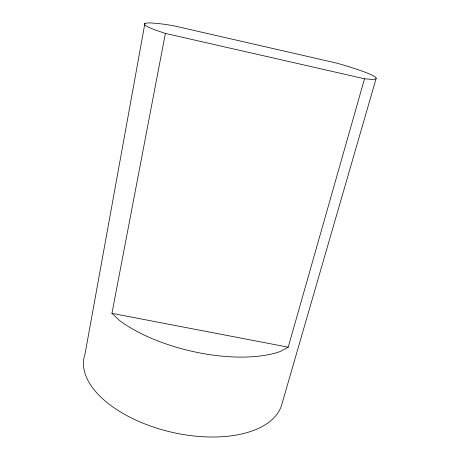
<?xml version="1.0" encoding="UTF-8"?>
<svg xmlns="http://www.w3.org/2000/svg" width="460" height="460" viewBox="0 0 460 460"><rect width="100%" height="100%" fill="white"/><g stroke="black" fill="none" stroke-linecap="round" stroke-linejoin="round"><path stroke-width="0.69" d="M144.894 23.466L84.979 354.28A101.62 53.222 13.2 0 0 166.37 430.922A101.62 53.222 13.2 0 0 281.497 405.467L376.148 78.447M364.527 78.781L288.224 347.179L280.128 351.538A105.472 44.522 13.2 0 1 119.519 320.499L111.935 313.352L165.387 33.407L156.136 30.32A119.037 7.745 13.2 0 1 164.352 24.288L172.908 25.605L337.312 63.261L347.444 66.257A119.037 7.745 13.2 0 1 370.938 79.356L364.527 78.781L165.387 33.407M111.935 313.352L288.224 347.179"/></g></svg>
